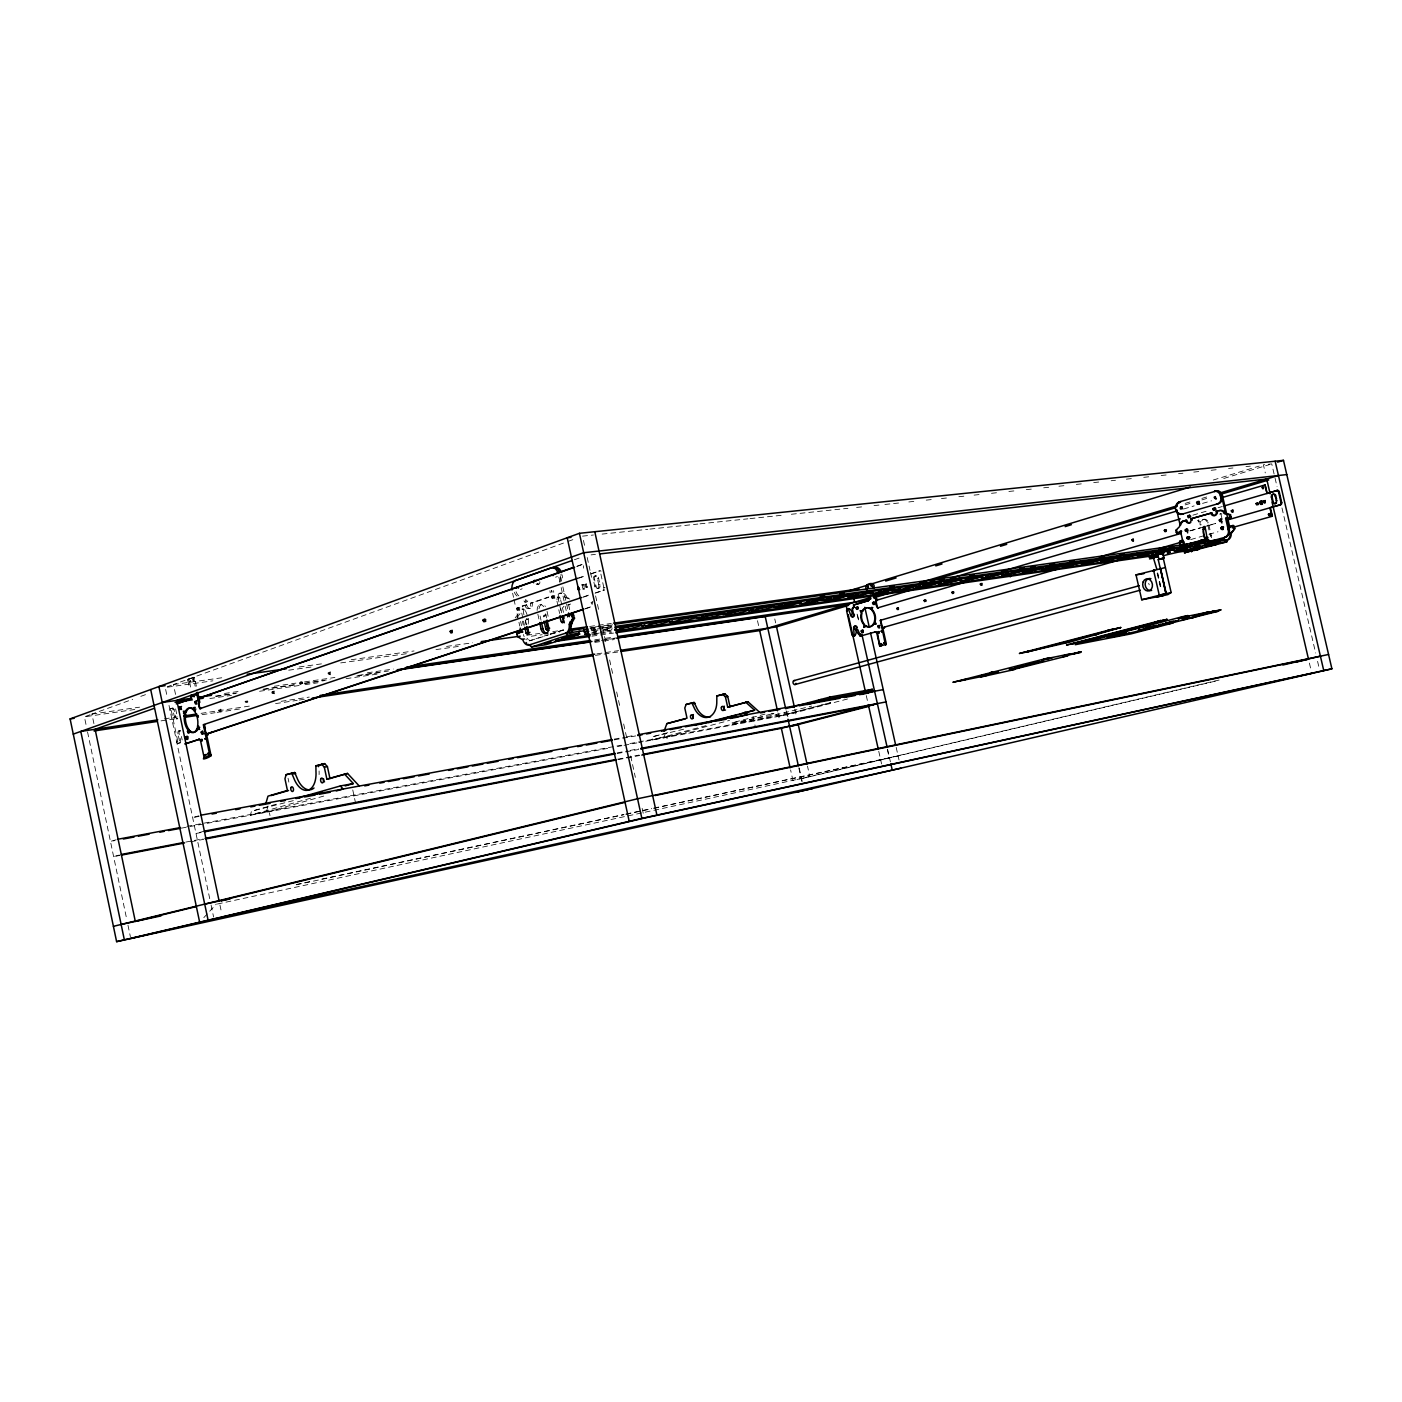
<?xml version="1.0" encoding="UTF-8"?>
<svg xmlns="http://www.w3.org/2000/svg" width="1402" height="1402" viewBox="0 0 1402 1402"><rect width="100%" height="100%" fill="white"/><g stroke="black" fill="none" stroke-linecap="round" stroke-linejoin="round"><path stroke-width="0.75" stroke-dasharray="5 3.75" d="M190.444 680.285C190.392 684.597 187.675 679.952 189.953 681.004C193.599 683.44 187.71 679.129 188.113 679.094M552.002 592.17L551.634 590.505M563.955 606.295L562.64 607.802M196.385 686.191L194.37 677.411L189.288 678.936L190.76 688.697M522.175 588.735L520.492 589.523M526.837 618.79L525.873 619.929M528.642 618.545L526.153 619.894M549.934 590.733L550.215 592.766M551.74 590.505L551.827 592.187M553.72 592.327L553.632 590.645M557.348 576.555L555.56 577.186M587.087 586.211C584.283 590.242 585.107 580.375 587.105 585.791M592.31 602.159L592.38 603.579M276.282 804.187L251.484 811.232L250.327 815.245L313.4 797.423M268.045 806.01L266.24 812.284L325.299 795.635M1197.518 520.457L1199.166 521.912L1198.71 519.914M1198.202 520.37L1199.166 521.912M667.738 732.685L653.122 736.593L651.825 740.133L707.151 725.377M665.091 734.227L663.724 737.89L729.513 720.383M1220.196 513.36L1219.95 514.569M192.512 679.304C194.37 684.544 194.002 675.519 193.073 681.267M515.217 617.861L518.81 613.147M517.005 617.616L520.738 612.744M583.512 565.742L583.635 568.178M203.816 917.644L216.329 904.045M193.949 679.041L194.247 681.109M771.591 714.091C776.708 712.111 772.011 715.651 771.188 712.619M523.997 600.897C524.506 603.754 529.518 601.686 527.485 599.197M528.151 624.135C530.096 616.407 520.124 598.829 524.366 616.652M585.668 584.091C588.209 582.145 584.441 587.824 587.841 587.017M543.906 615.233C541.926 618.089 545.238 616.722 545.974 614.952C549.602 617.774 540.927 614.847 545.693 614.987M592.853 601.546L591.031 602.65L592.24 604.472M593.291 629.989C594.343 623.68 594.36 631.461 594.518 629.866M1198.482 522L1198.657 520.124M90.043 714.775L84.4 716.825L86.363 726.271M93.916 723.59L91.919 714.091L132.647 699.318M140.796 696.356L146.912 694.148M167.294 686.752L171.394 685.263M175.548 694.428L173.462 684.527L566.093 542.118M568.143 541.365L576.362 538.386M574.382 559.748L580.551 557.558M177.774 718.56A2.664 1.42 81 0 1 175.53 716.632L174.076 709.675A1.945 1.034 81 0 0 172.674 708.133L171.885 708.396A1.945 1.034 81 0 0 171.307 710.639L170.15 710.814A1.945 1.034 81 0 1 170.729 708.571L171.517 708.29A1.945 1.034 81 0 1 172.919 709.85L174.374 716.808A2.664 1.42 81 0 0 175.723 718.928A2.664 1.42 81 0 0 177.073 717.859M577.414 566.005L585.317 563.236M576.643 566.566L584.546 563.797M577.519 578.325L585.773 575.468M591.434 573.523L600.038 570.842M578.746 578.185L584.932 576.047M590.855 573.996L599.846 570.894A2.383 1.542 82.5 0 1 601.037 571.21M526.679 604.84L522.14 605.997L526.679 604.84A4.574 2.874 82.1 0 0 530.394 608.345A4.574 2.874 82.1 0 0 532.182 602.965L548.48 597.392M524.891 605.068A4.574 2.874 82.1 0 0 528.607 608.573A4.574 2.874 82.1 0 0 530.377 603.193L550.758 596.236M583.775 596.761L589.979 594.676M595.64 592.766L604.069 590.189A2.383 1.542 82.3 0 0 604.595 589.821M582.917 597.305L591.188 594.518M595.061 593.221L604.069 590.189M570.684 604.017L567.828 604.963L569.633 604.735M585.668 608.468L592.783 606.12M180.7 730.793A2.664 1.42 80.8 0 0 179.141 733.737L180.613 740.694A1.945 1.034 80.7 0 1 180.017 742.937L179.228 743.2A1.945 1.034 80.7 0 1 177.826 741.623L171.307 710.639M585.09 608.906L592.222 606.54M531.165 640.539L529.36 640.784A8.254 5.187 81.6 0 0 530.079 640.644L548.305 634.72M550.338 634.054L566.548 628.797M530.079 640.644L548.077 635.124M550.11 634.458L564.287 629.866M1213.273 480.027L1259.224 466.06M1223.753 478.485L1269.669 464.535M1185.128 503.406L1193.505 500.9M1201.864 498.411L1210.224 495.905M1185.181 504.895L1193.54 502.407M1201.9 499.901L1210.259 497.412M1183.674 508.996L1194.153 505.877M1202.53 503.388L1211.591 500.812M1192.874 515.165L1207.578 510.836M1218.075 507.752L1222.281 506.508M116.191 839.763L110.443 841.428L114.754 840.622M198.926 815.789L192.652 817.594L199.102 816.402M1189.772 530.885L1200.287 527.835M1202.39 527.24L1217.111 522.981M1190.438 530.797L1205.159 526.539M1207.262 525.925L1215.674 523.489M1190.719 539.577L1206.842 534.863M1208.945 534.267L1218.005 531.779M293.316 800.63L251.484 811.232M119.38 855.01L113.632 856.622L120.064 855.395M204.377 831.123L196 833.471L202.449 832.245M683.615 729.215L653.122 736.593M830.72 702.63L795.425 711.901L732.387 724.291L732.072 722.836L767.35 713.495M732.387 724.291L773.904 713.32M732.072 722.836L776.498 714.564L811.723 706.1M778.723 716.387L830.527 702.788M847.491 699.002L787.398 714.757L639.049 742.517M1219.127 680.04L792.936 780.476L790.605 769.926M801.593 778.618L1216.778 680.811M217.433 904.01L223.847 902.625M225.985 902.169L651.737 810.777M653.875 810.321L809.83 776.673L807.482 766.123M296.208 884.557L302.639 883.172M304.777 882.717L311.209 881.35M321.917 879.054L623.908 814.509M626.046 814.036L651.737 808.551M653.875 808.095L898.086 755.888M296.295 884.785L302.709 883.4M304.847 882.945L311.279 881.578M313.417 881.122L623.785 814.737M625.923 814.282L651.615 808.796M653.753 808.323L889.271 757.956L887.378 749.509M594.273 629.708L595.605 629.533M185.765 842.094L202.957 838.799M617.651 759.183L639.137 755.047M190.917 841.778L203.798 839.29M618.194 759.639L624.626 758.412M626.782 757.991L639.663 755.52M617.195 752.874L627.938 750.841M630.094 750.42L638.699 748.791M617.16 753.54L623.61 752.313M625.765 751.91L638.646 749.457M186.922 826.356L621.314 745.181M629.919 743.568L795.582 712.602M253.219 814.439L269.131 811.46L270.008 815.649M654.822 739.327L666.721 737.101L667.632 741.237M181.366 828.161L608.959 748.142M617.563 746.53L621.857 745.724M624.013 745.338L636.894 742.92M614.199 739.134L624.959 737.154M627.115 736.751L635.719 735.174M614.199 739.888L635.702 735.927M177.826 741.623L176.687 741.798A1.945 1.034 80.7 0 0 178.072 743.375L178.86 743.113A1.945 1.034 80.7 0 0 179.456 740.887L180.613 740.694M177.931 743.41L180.017 742.937M179.456 740.887L177.984 733.912L179.141 733.737M178.79 730.863L179.947 730.687M161.037 720.873L176.161 718.595M202.098 714.669L215.067 712.724M217.222 712.391L241.004 708.816M275.581 703.594L297.189 700.334M299.345 700.019L305.829 699.037M595.429 655.365L601.914 654.383M604.087 654.068L619.211 651.79M176.284 718.946L177.441 718.77M174.374 716.808L175.53 716.632M164.314 718.875L177.3 716.93M201.082 713.355L216.223 711.077M218.397 710.744L253.008 705.557M281.119 701.315L309.246 697.092M596.919 653.858L618.545 650.616M170.729 708.571L172.814 708.098M172.919 709.85L174.076 709.675M86.556 716.51L136.309 709.254M209.844 698.529L231.47 695.374M259.58 691.274L274.722 689.065M276.895 688.75L302.85 684.965M305.005 684.649L317.991 682.756M346.101 678.656L352.585 677.709M354.759 677.394L378.54 673.924M594.834 642.396L614.304 639.557M224.443 693.482L239.602 691.291M274.249 686.261L295.91 683.125M304.584 681.88L334.903 677.481M367.377 672.785L393.366 669.017M594.781 639.838L603.438 638.593M605.611 638.278L614.269 637.016M91.919 714.091L139.552 707.169M215.312 696.163L236.956 693.009M262.945 689.241L295.401 684.527M304.059 683.265L330.048 679.497M358.176 675.413L388.494 670.997M594.133 641.117L602.79 639.873M604.963 639.557L615.793 637.98M216.171 696.373L235.659 693.534M263.786 689.451L296.26 684.719M304.917 683.475L324.388 680.636M356.862 675.922L382.834 672.136M594.921 641.31L599.25 640.679M601.423 640.363L614.409 638.471M591.434 634.002L610.922 631.233M592.31 634.913L598.812 633.984M600.967 633.669L611.78 632.127M591.907 636.175L598.409 635.246M600.564 634.931L613.55 633.073M590.417 628.902L596.919 627.991M599.092 627.693L612.096 625.87M610.992 627.027L591.469 629.778L590.996 627.535L612.674 624.503M593.064 630.83L601.738 629.603M603.912 629.288L612.586 628.061M591.837 632.723L602.65 631.198M604.823 630.882L611.307 629.954M188.919 679.882L187.763 680.04L188.937 679.479M173.462 684.527L223.304 677.569M299.169 666.984L323.021 663.654M351.201 659.729L414.063 650.966M446.572 646.427L472.579 642.799M526.766 635.246L539.788 633.424M552.791 631.619L563.622 630.111M589.629 626.484L596.13 625.572M598.303 625.274L611.307 623.452M167.399 687.19L212.894 680.829M288.707 670.209L312.541 666.861M340.704 662.918L407.842 653.525M436.004 649.582L461.994 645.936M531.323 636.228L542.153 634.703M550.811 633.494L559.486 632.284M589.804 628.026L611.465 624.994M1202.723 519.441A4.609 3.733 83.2 0 1 1207.35 522.876L1210.276 535.529L1211.293 535.389L1208.366 522.736A4.609 3.733 83.2 0 0 1203.74 519.301L1202.706 519.441A4.609 3.733 83.2 0 0 1200.147 524.961L1201.163 524.821A4.609 3.733 83.2 0 1 1203.74 519.301M194.23 677.289L192.757 677.411L195.228 686.349M193.125 677.499L194.492 677.587M193.388 677.867L194.598 677.814M187.991 679.181L189.288 678.936M193.511 678.235L194.685 678.077M187.798 679.532L189.095 679.094M1207.35 522.876L1208.366 522.736M539.788 604.805L541.575 604.577M521.947 609.099L523.752 608.871M528.589 608.573L530.394 608.345M525.102 610.15L522.227 609.064M561.641 592.976L559.205 593.344A7.729 4.925 82.1 0 1 564.988 597.375L570.404 598.391M560.362 598.198L557.172 597.129L560.046 597.427L561.659 604.122M1220.651 513.535L1221.948 513.991M556.489 599.127L558.294 598.899L561.396 613.095M530.377 603.193L532.182 602.965M602.86 590.347A2.383 1.542 82.3 0 0 603.824 587.526L605.033 587.385M596.902 588.682L598.654 588.454A3.242 2.103 82.3 0 0 599.986 584.616L598.601 578.29A3.242 2.103 82.4 0 0 595.903 575.819A3.242 2.103 82.4 0 0 594.571 579.657L595.955 585.983A3.242 2.103 82.3 0 0 598.654 588.454M598.777 584.757L597.375 578.43A3.242 2.103 82.4 0 0 594.676 575.959A3.242 2.103 82.4 0 0 593.361 579.815L594.746 586.124A3.242 2.103 82.3 0 0 597.445 588.612A3.242 2.103 82.3 0 0 598.777 584.757L599.986 584.616M586.106 587.35L587.596 587.158M594.746 586.124L595.955 585.983M582.741 589.173L584.336 588.963M559.258 596.866L558.294 598.899M525.084 602.212L525.697 599.425L527.152 601.949M593.361 579.815L594.571 579.657M582.145 584.599L583.74 584.406M595.219 575.889L596.428 575.749M536.843 584.389L538.631 584.178M597.375 578.43L598.601 578.29M560.274 575.03L562.079 574.82L562.465 576.976A7.115 4.539 82.5 0 1 562.255 580.148M559.784 582.145A7.115 4.539 82.5 0 0 560.677 577.186L562.36 576.082M527.941 619.649L526.714 618.773M591.083 554.877L595.429 554.386M582.531 536.142L593.414 535.003M602.106 534.092L647.794 529.308M649.967 529.08L697.828 524.068M700.001 523.84L715.23 522.245M717.403 522.017L747.862 518.828M750.035 518.6L765.264 517.005M767.437 516.777L782.667 515.182M791.359 514.254L797.878 513.57M800.069 513.342L815.281 511.748M817.471 511.52L832.683 509.925M834.873 509.697L847.912 508.33M856.622 507.419L865.314 506.508M874.024 505.596L882.717 504.685M884.89 504.457L900.119 502.862M908.829 501.951L915.348 501.268M926.231 500.128L932.751 499.445M941.461 498.534L950.153 497.622M958.863 496.711L965.382 496.028M974.092 495.116L982.784 494.205M991.494 493.294L1000.187 492.382M1008.897 491.454L1015.416 490.77M1026.299 489.631L1032.818 488.947M1043.701 487.808L1050.221 487.125M1058.931 486.214L1065.45 485.53M1076.333 484.391L1082.852 483.708M1093.735 482.568L1100.255 481.885M1111.138 480.746L1115.484 480.29M1126.349 479.151L1132.886 478.468M1143.752 477.328L1150.288 476.645M1161.154 475.506L1167.691 474.822M1178.556 473.683L1182.92 473.228M1193.785 472.088L1200.322 471.405M1211.188 470.266L1217.725 469.565M1228.59 468.426L1232.954 467.97M1245.992 466.603L1250.356 466.147M592.783 627.833L595.114 627.307M564.988 597.375L570.404 599.25M523.437 634.51L523.752 635.597A8.254 5.187 81.6 0 0 524.155 636.631M1274.103 474.034L1271.754 463.904L1263.395 464.781L1265.287 472.912M1275.049 478.082L1277.029 486.617M1281.971 507.945L1315.637 653.017M1317.582 661.358L1319.475 669.525M1309.398 663.093L1310.817 669.227M1220.932 514.113L1222.299 520.037M1157.684 573.015L1161.469 589.506M1157.509 573.067L1161.294 589.559M1157.176 573.313L1160.961 589.786M896.193 747.389L899.015 759.989M857.533 614.987L858.953 621.384M887.571 749.211L890.393 761.847M857.078 614.111L858.497 620.455M866.278 695.567L868.118 703.769M878.756 751.314L881.578 763.915M774.78 618.965L775.657 622.909M794.811 709.149L796.231 715.493M786.908 712.479L787.854 716.755M799.21 767.945L802.47 782.579M786.136 710.761L787.538 717.123M798.825 767.945L802.067 782.526M784.682 712.409L784.997 713.846M757.501 620.718L758.815 626.641M777.952 712.935L779.6 720.348M776.498 714.564L776.813 715.984M753.014 716.404L755.398 727.095M603.824 587.526L600.599 572.84A2.383 1.542 82.5 0 0 598.619 571.035M583.46 540.418L584.862 546.833M587.21 557.505L590.014 570.316M590.487 572.437L591.889 578.851M595.622 595.92L597.024 602.317M597.497 604.455L598.899 610.851M602.632 627.938L604.034 634.335M604.507 636.473L605.909 642.87M609.642 659.956L611.044 666.353M611.517 668.491L612.919 674.888M616.652 691.957L618.054 698.371M618.527 700.509L619.929 706.906M623.662 723.975L626.939 738.924M630.69 755.993L632.092 762.39M632.547 764.528L633.949 770.925M634.423 773.063L635.351 777.339M642.151 808.376L643.43 814.194M568.809 605.594L569.703 609.677M560.555 576.31L562.395 584.757M562.868 586.877L568.16 611.132M558.872 577.116L560.712 585.493M561.168 587.578L564.813 604.332M565.269 606.418L566.198 610.606M562.553 608.188L563.464 612.394M560.8 608.678L561.694 612.779M556.944 601.178L559.626 613.48M547.06 611.395L548.427 617.704M545.711 613.743L546.64 617.949M540.085 615.986L541.014 620.175M537.842 614.111L539.209 620.42M525.505 620.49L526.381 624.521M525.242 620.665L526.136 624.819M521.737 613.095L523.051 619.141M523.489 621.156L524.383 625.204M522.403 621.121L523.261 625.134M520.615 621.454L521.544 625.66M512.641 593.239L513.535 597.34M513.973 599.39L515.305 605.541M517.093 613.743L519.774 626.046M352.761 789.939L355.652 803.504M288.041 778.233L288.865 782.123M187.798 680.303L189.603 688.855M219.956 905.026L221.639 913.017M175.618 708.904L177.09 715.879M181.436 736.488L182.172 739.976M165.646 689.469L167.311 697.372M169.011 705.416L210.212 900.96M211.089 905.079L213.595 917.013M87.555 731.949L126.688 919.046M127.968 925.197L130.368 936.641M611.29 627.64A12.127 1.016 -12.1 0 1 604.718 629.586M595.675 631.478A12.127 1.016 -12.1 0 1 593.046 631.899M591.241 630.812A12.127 1.016 -12.1 0 1 599.25 628.744M602.352 628.096A12.127 1.016 -12.1 0 1 611.57 626.799M611.78 629.831A12.127 0.999 -12.1 0 1 605.191 631.759M599.11 633.108A12.127 0.999 -12.1 0 1 591.381 634.335M593.975 632.355A12.127 0.999 -12.1 0 1 596.709 631.654M602.842 630.287A12.127 0.999 -12.1 0 1 612.061 628.99M1148.624 583.372A6.081 3.733 74.7 0 1 1149.237 584.827M319.078 770.977A21.135 11.917 80.1 0 1 319.095 774.587M517.023 596.06A8.465 5.293 82.3 0 1 514.376 592.205M539.016 608.643A6.134 3.873 82 0 1 545.448 606.47M537.877 583.232A2.068 1.314 82.4 0 1 536.107 583.845M526.469 639.803A8.254 5.187 81.6 0 1 525.803 639.189M537.159 610.431A6.134 3.873 82 0 1 539.314 605.016A6.134 3.873 82 0 1 543.643 606.698M518.828 595.832A8.447 5.293 82.3 0 1 515.831 590.961M539.542 583.653A2.068 1.314 82.4 0 1 537.667 583.512M539.788 581.69A2.068 1.314 82.4 0 1 539.735 583.232M566.776 597.147A7.711 4.925 82.1 0 0 561.01 593.116L558.189 594.08A4.627 2.944 82.2 0 1 557.05 599.145M522.315 606.926A7.588 4.767 81.9 0 1 523.945 605.769M531.866 640.381A8.254 5.187 81.6 0 1 528.975 640.031M528.274 639.54A8.254 5.187 81.6 0 1 526.977 638.19M1210.276 535.529A4.609 3.733 82.7 0 1 1210.417 536.738M1211.293 535.389A4.609 3.733 82.7 0 1 1211.328 537.772M177.984 733.912A2.664 1.42 80.8 0 1 178.615 730.933A2.664 1.42 80.8 0 1 180.507 732.352M581.48 585.142A2.331 1.49 82.3 0 1 583.53 585.16A2.331 1.49 82.3 0 1 583.933 588.279A2.331 1.49 82.3 0 1 581.97 588.805M582.478 585.458A2.331 1.49 82.3 0 0 583.951 589.015A2.331 1.49 82.3 0 0 585.107 585.65A2.331 1.49 82.3 0 0 582.478 585.458"/><path stroke-width="1.5" d="M184.275 711.638L185.642 714.109A12.425 6.659 80.9 0 0 188.902 729.513L188.148 733.088L187.745 729.688A12.425 6.659 80.9 0 1 184.486 714.301L183.364 711.164L186.151 712.198A12.425 6.659 80.9 0 1 192.828 708.361M201.31 740.063C202.361 737.014 202.764 743.516 201.31 740.063A3.277 1.752 80.6 0 0 200.801 739.537M205.586 754.609C208.653 754.013 202.449 755.766 205.621 754.889M208.986 753.522C210.16 750.666 210.247 756.694 209.021 753.803M220.026 710.428C217.696 709.289 219.851 713.022 220.833 709.482M273.215 692.29C271.708 695.445 271.83 688.697 274.161 693.447M867.137 590.049C861.336 584.126 876.495 579.815 873.849 588.192M866.261 586.194L866.506 585.3M882.787 628.078L886.309 643.798L885.433 644.745L880.333 620.332L1059.369 568.581M1181.868 507.945C1179.1 511.607 1180.309 503.528 1182.692 508.803M1181.851 507.612L1182.096 506.718M581.707 597.462L203.325 724.711L209.774 755.187C194.65 762.092 211.141 757.869 210.931 754.995L206.217 732.65M1009.352 575.591L1010.281 576.818L1010.702 575.433M1186.793 538.14L1188.3 537.124L1188.335 539.297L1186.793 538.14L1189.544 537.194L1188.528 537.334M1221.054 528.309C1221.282 525.47 1224.7 528.589 1222.386 529.588C1218.478 529.115 1225.926 525.75 1221.563 527.24M188.955 731.038A12.425 6.659 80.9 0 0 197.051 728.286L198.821 729.355L197.559 726.376A12.425 6.659 80.9 0 0 194.282 710.884L194.037 707.449L193.09 709.552A12.425 6.659 80.9 0 0 184.994 712.374M516.427 588.139L517.32 586.877L518.46 588.086M247.471 701.929C244.316 701.351 245.192 701.981 247.435 701.315M302.149 683.317C297.136 680.741 301.763 687.401 300.869 681.985M886.309 644.324L879.808 646.059L876.986 634.002A2.541 1.823 80.9 0 0 874.655 632.022L875.356 631.916A2.541 1.823 80.9 0 1 876.969 632.477M562.36 616.021C565.584 625.012 560.309 625.292 560.064 615.531M193.09 709.552L195.036 707.291M189.585 732.65L190.094 730.845A12.425 6.659 80.9 0 0 195.544 731.862M866.787 607.767A9.656 6.94 81.3 0 0 862.616 611.29L860.145 610.641L861.319 612.902A9.656 6.94 81.3 0 0 864 624.854L863.755 627.377L865.157 625.853A9.656 6.94 81.3 0 0 873.691 623.382L876.162 624.03L875.006 621.752A9.656 6.94 81.3 0 0 874.568 613.305M862.616 611.29L860.758 610.711L862.02 612.797A9.656 6.94 81.3 0 0 864.683 624.749L864.613 627.36L865.157 625.853M873.691 623.382L875.567 623.96L874.305 621.875A9.656 6.94 81.3 0 0 871.606 609.87L871.851 607.329L870.432 608.871A9.656 6.94 81.3 0 0 861.915 611.395M265.889 803.399L267.975 796.143L287.445 790.5L284.957 778.776L286.131 774.693L294.718 772.52L296.873 777.514A21.135 11.917 80.1 0 0 314.013 788.012M1215.061 497.324C1212.169 495.887 1217.357 501.636 1215.306 496.588M1226.768 541.908L1216.305 543.678L1184.357 552.791L1226.768 541.908L1227.398 540.068A6.291 5.135 82.8 0 0 1231.201 533.584L1234.776 528.694L1234.251 526.433L1232.551 526.766L1232.288 525.627L1228.871 527.818L1229.887 527.678L1222.211 494.643A6.291 5.135 84.2 0 0 1216.165 491.033L1215.148 491.156A6.309 5.135 84.2 0 1 1221.195 494.766L1222.649 496.326M1191.525 551.827L1192.173 550.022L1191.052 550.18A6.221 5.012 82.5 0 1 1190.368 550.32M321.549 764.143L324.3 767.122L326.859 779.074L329.961 778.531L327.402 766.579L324.633 763.599L315.888 765.825L315.976 771.521A21.153 11.917 80.1 0 1 308.142 790.115A21.153 11.917 80.1 0 1 293.789 778.057L291.634 773.045M318.482 766.684L318.99 765.299L324.633 763.599M664.11 731.09L666.861 723.642L687.015 718.157L684.789 708.045L686.121 704.452L694.113 702.472L696.198 706.766A18.226 12.268 80.1 0 0 710.499 716.808M202.536 731.231L202.694 733.614L204.026 733.824M870.432 608.871L872.798 607.592M874.165 612.411A9.656 6.94 81.3 0 0 872.307 609.765L872.132 608.591M722.678 694.323L725.412 696.829L727.691 707.099L729.986 706.696L727.726 696.426L724.974 693.92L716.86 695.935L716.79 700.86A18.244 12.268 80.1 0 1 708.238 717.228A18.244 12.268 80.1 0 1 693.885 707.169L691.817 702.875M485.846 621.104C483.953 623.539 483.813 616.95 485.775 619.754M527.24 627.377L527.923 633.021L529.29 634.317M551.617 575.346L553.51 575.468M564.34 617.879L563.429 618.632L562.307 617.301M1181.062 506.841L1181.22 508.786M873.481 602.194L874.48 604.455L874.638 602.054M1198.938 501.303L1199.534 503.914M1186.267 529.185C1182.587 529.956 1188.213 533.566 1186.723 529.518C1183.954 530.482 1189.755 532.848 1187.529 529.185M1207.823 538.315C1204.283 540.716 1201.356 528.203 1205.089 527.467M522 632.249L521.667 630.777L519.879 631.023L517.163 631.934L516.795 633.634L517.443 636.578L522.841 639.908A8.254 5.187 81.6 0 0 529.167 644.973L565.637 633.178A8.394 5.345 81.7 0 0 569.23 624.784L572.735 618.405L571.035 614.111L572.84 613.883L574.54 618.159L571.035 624.521A8.394 5.345 81.7 0 1 567.442 632.933L567.442 632.933M194.23 696.794C191.145 694.586 192.424 697.565 194.23 695.55M1226.382 540.208L1226.47 540.191A6.309 5.135 82.8 0 0 1230.202 533.724L1234.776 528.694M554.579 597.953L553.001 596.849L554.491 595.99M1049.59 657.643L952.904 682.318L965.487 679.462L963.244 679.935M1225.436 540.594L1224.524 538.894L1194.469 543.1C1186.811 543.468 1223.613 536.23 1201.637 541.943L1180.694 547.796M1176.331 532.602L1178.276 533.373L1178.031 532.269L1176.331 532.602L1175.822 530.377L1179.608 526.556A5.731 4.609 83.1 0 1 1182.938 521.176L1186.635 520.265A3.452 2.786 83.4 0 0 1190.754 522.508M874.445 596.533L874.778 598.076L875.023 596.586M862.318 630.111L862.878 632.6L863.282 630.199M897.841 607.785L898.402 609.502L898.349 607.732M925.968 601.353L924.794 600.371L926.056 600.231M980.471 677.096L1014.803 669.455M1189.562 538.964L1187.809 538M1258.295 504.615L1256.718 503.774L1258.277 503.038M885.363 644.797L886.187 644.569M1149.991 557.225L1149.114 557.207L1153.811 554.14L1154.197 555.858L1149.5 558.89L1154.302 558.101M1166.043 593.659L1158.227 559.643L1164.028 557.978L1162.959 553.369L1157.859 554.509L1153.46 558.014L1156.808 569.177M1109.893 630.006L1107.668 630.479L1120.759 627.5L1071.198 641.73L1023.933 652.561M1158.227 559.643L1164.028 557.978M1191.542 546.394L1174.21 551.389L1185.041 549.707L1184.655 548.024L1182.85 548.41M1184.655 548.024L1188.826 547.166M1184.497 548.129C1185.689 553.107 1201.532 544.046 1199.814 545.728M1154.004 570.071L1153.233 570.649L1154.459 570.334M1189.615 546.99L1198.92 545.658L1198.517 544.081M1070.041 653.893L1043.701 659.22L1045.857 658.747M1161.89 620.42L1167.077 619.386L1148.063 624.942L1152.935 624.258M1162.714 595.745L1141.719 599.758L1136.023 574.873L1165.395 567.53M1162.889 595.692L1166.236 593.467L1160.488 568.441L1165.868 593.694M1171.143 592.52L1167.936 594.571L1156.597 597.094L1159.752 595.061L1171.143 592.52L1163.327 558.504M187.114 736.12L187.57 739.45L188.043 736.698M853.713 607.048L853.958 604.963L854.414 606.961L852.311 608.45L853.573 614.444A2.068 1.472 81.4 0 1 852.591 616.88A2.068 1.472 81.4 0 1 850.716 615.285L848.28 608.678M853.765 607.154L852.363 609.029M1067.816 655.821L1009.896 670.349L1012.226 669.788M959.879 680.934L986.079 675.641L983.818 676.097M939.27 583.775L937.991 583.968L940.777 583.337M519.459 610.045L518.092 608.38L519.529 607.907M1042.177 569.142C1048.836 570.526 1089.74 558.364 1044.245 569.282M1212.222 612.183L1213.974 611.167L1199.183 615.005M1064.539 565.742L1061.91 566.355L1064.521 565.725M561.519 640.188L563.867 639.698L561.501 640.223M893.46 590.26L894.721 589.874M878.668 631.583L878.879 633.178L878.984 631.601M982.119 585.09L981.014 584.196L982.066 583.46M1186.846 549.409L1186.688 547.569M1200.866 542.294L1201.234 540.208L1207.402 539.262M1199.516 504.089L1198.202 503.879M1133.184 539.051L1133.429 541.032M1189.387 515.253C1186.548 518.425 1193.172 517.601 1189.667 515.217M1154.407 570.807L1152.777 571.157L1154.459 570.754M1221.843 521.456L1220.248 520.282L1221.808 519.248M1262.413 504.142C1258.926 506.052 1258.873 499.34 1262.396 501.145M1122.809 632.092L1120.286 632.214L1147.257 625.73M1194.276 543.065L1194.714 544.835L1227.486 540.05M1169.478 623.802L1167.2 623.89L1173.053 622.979L1130.993 633.879L1075.264 644.71L1182.622 616.652L1188.142 615.548L1180.817 617.599L1209.628 611.798L1192.348 616.144M1068.464 641.888L1065.064 642.677L1068.482 641.906M853.573 614.444L854.274 614.339A2.068 1.472 81.4 0 1 853.292 616.775A2.068 1.472 81.4 0 1 851.417 615.18C854.449 611.272 847.158 605.489 846.598 610.746L851.978 634.808C855.01 639.575 858.322 630.129 854.379 628.447A2.068 1.472 81.1 0 1 855.36 626.028A2.068 1.472 81.1 0 1 857.235 627.623L856.534 627.745A2.068 1.472 81.1 0 0 854.659 626.133A2.068 1.472 81.1 0 0 853.678 628.569L854.186 635.754M848 608.854L846.598 610.746M958.39 578.675L959.511 578.237M1190.21 617.967L1191.647 617.581M1044.63 568.651L1042.299 569.159M812.477 788.607L116.611 941.653L70.1 718.911L579.429 533.303L1283.478 460.347L1331.9 668.807L795.6 792.41M569.878 636.175L571.192 635.807M1136.566 553.545L1137.758 553.124M73.272 734.105L583.688 552.738L1286.773 474.577M154.273 708.343L95.108 729.285L135.311 921.412L196.017 906.656M572.314 560.467L176.792 700.387L219.115 901.03L204.71 904.115M176.266 703.874L191.11 698.879L179.158 703.103M1200.76 540.418L1201.672 540.313M200.223 708.571C196.893 707.432 200.504 693.815 198.348 698.897M574.592 567.284L199.47 698.056L573.365 567.424M1191.069 544.502L1189.895 544.642M1197.729 544.537L1194.118 545.693M1113.644 628.867L1019.377 653.49L1029.541 651.071L1027.351 651.509M1215.271 542.96L1214.903 542.837M196.508 692.448L199.943 708.658L577.519 578.325M1001.256 572.489L997.926 573.541M892.391 587.911L888.815 589.015M203.605 724.624L206.76 735.261L207.181 733.737L583.88 609.064M206.813 734.07L207.917 735.069L208.337 733.561L583.022 609.59M567.565 616.88L568.178 615.057L571.035 614.111M519.879 631.023L521.106 632.214L520.212 628.096M184.714 743.919L199.627 739.205L185.87 743.743M819.96 598.531L821.642 597.971M1157.316 556.997L1155.651 557.277M588.735 631.443L584.389 632.057L583.915 629.831L587.456 628.674M531.533 646.9C539.349 645.183 575.942 630.777 579.902 634.019L546.167 644.657L531.533 646.9L529.255 644.938L531.06 644.675A8.254 5.187 81.6 0 1 528.063 644.342M1021.357 569.738L1017.694 570.842M590.154 635.211L562.027 639.242L555.122 641.45L589.751 636.49M587.929 630.918L584.389 632.057L583.898 628.534L568.721 630.83M1116.973 556.506L1118.533 556.016M977.983 576.204L979.683 575.679M1039.513 567.53L1041.213 567.004M1059.281 564.726L1060.981 564.217M1080.381 561.466L1076.578 562.57M848.455 590.961L1190.298 487.02M885.678 581.076L896.123 577.922M935.765 565.882L942.021 563.99M1000.467 546.254L1006.724 544.344M1065.152 526.609L1071.408 524.716M1277.608 462.134L1283.478 460.347M1097.661 559.328L1099.378 558.802M1178.258 512.711A6.379 5.135 83.8 0 0 1183.288 513.991L1182.272 514.113A6.379 5.135 83.8 0 1 1175.665 510.135A6.922 5.573 83.8 0 1 1178.907 502.021L1216.165 491.033M1191.262 543.293L1189.79 543.59L1191.052 543.345M1194.697 542.924C1192.962 548.042 1200.708 541.523 1207.805 540.979M621.366 651.457L759.691 630.602L869.31 597.83M875.584 595.955L888.132 592.205M919.502 582.811L1176.769 505.912M1220.686 492.768L1278.449 475.506M620.718 650.283L776.533 626.869L848.543 605.366M859.917 601.984L869.661 599.075M875.917 597.199L892.636 592.205M930.262 580.989L1174.736 508.015M1220.721 494.293L1268.775 479.957M853.275 605.068L868.364 600.669A2.541 1.823 81.7 0 0 869.555 597.673L868.872 597.778A2.541 1.823 81.7 0 1 867.663 600.775M853.958 604.963L868.364 600.669M1152.935 558.066L1154.459 557.838M1194.627 548.41L1198.167 547.832M1193.715 548.778L1198.184 547.621M1168.146 623.522L1172.703 622.243M1168.059 623.855L1218.846 611.114L1211.083 612.481M294.718 772.52L286.131 774.693M877.827 607.837C872.482 602.457 880.736 596.586 876.338 600.336M877.039 600.231L876.162 600.389M877.757 599.916L917.574 588.086M951.099 578.115L1177.382 510.854M1221.387 497.78L1265.077 484.917L1267.04 493.451L1277.38 490.42A1.77 1.472 84.4 0 1 1279.202 491.716L1281.708 502.582A1.77 1.472 83.9 0 1 1280.692 504.702L1269.686 507.769L1272.333 516.234L1270.352 507.699M1182.272 514.113L1218.04 503.721A5.345 4.346 84.1 0 0 1221.966 498.236L1220.651 496.746M874.462 594.185L877.547 607.925L968.151 581.269M1001.747 571.385L1180.274 518.863M1224.367 505.894L1277.38 490.42M1185.619 520.387A3.452 2.786 83.4 0 0 1189.071 522.946A3.452 2.786 83.4 0 0 1190.981 518.81L1211.819 512.887A3.47 2.822 83.6 0 0 1215.99 515.13M1210.802 513.009A3.47 2.822 83.6 0 0 1214.307 515.585A3.47 2.822 83.6 0 0 1216.253 511.415L1220.003 510.486A5.801 4.732 83.5 0 1 1225.383 513.377L1230.483 514.657L1231.009 516.917L1230.588 518.249L1226.82 519.178L1227.837 519.038L1227.574 517.916L1225.628 518.302L1228.467 530.762A6.309 5.135 82.9 0 1 1224.735 537.229L1225.751 537.089A6.309 5.135 82.9 0 0 1229.484 530.622L1228.117 529.045M1182.938 521.176L1186.635 520.265M1190.981 518.81L1211.819 512.887M1154.915 555.28L1153.285 555.875L1154.197 555.858M1179.66 531.638L1181.571 531.235L1179.66 531.638L1180.94 532.602L1177.259 533.514M1225.628 518.302L1226.557 518.039L1229.396 530.044L1228.38 530.184M1230.588 518.249L1229.572 518.372L1229.466 514.779L1224.367 513.5A5.801 4.732 83.5 0 0 1218.986 510.608M326.859 779.074L347.521 773.431L359.298 786.049M271.059 795.582L288.584 790.5M329.961 778.531L347.521 773.431M1099.326 557.015L1181.36 533.303M1227.626 519.932L1280.692 504.702M1220.318 542.819L1219.933 541.119L1215.131 542.188L1183.989 551.074L1185.041 552.774M1183.323 545.378L1180.046 544.169L1179.538 541.943L1182.622 539.875M1234.251 526.433L1233.304 525.505L1229.536 526.416M1179.958 540.646L1181.238 541.61L1180.046 544.169M1182.867 540.979L1184.007 541.803L1182.99 541.943M1232.551 526.766L1233.76 528.834M859.128 634.335L860.477 634.037L860.215 636.14C859.111 633.879 855.413 632.635 856.534 627.745M882.296 627.71L884.101 628.341L884.592 627.132L882.682 628.131L880.614 620.245M883.891 627.255L1123.563 558.785M1158.56 548.673L1181.658 542.066M1232.025 527.66L1272.333 516.234M860.215 636.14L875.356 631.916M841.691 595.762L843.881 595.149M615.32 626.414L1187.582 545.834L1187.179 544.116L1180.291 546.079L1202.25 540.12L1200.971 540.489M296.944 798.299L340.335 785.961L353.357 783.578L344.419 773.992M615.723 632.775L1152.497 555.858L1159.962 553.843L616.109 631.513M316.098 794.163L322.302 792.393M345.085 785.926L353.357 783.578M1208.068 541.943L1225.751 537.089M1218.951 540.699L1223.928 539.297M336.235 790.973L343.175 789.011L340.335 785.961M1191.052 550.18L1197.361 548.41M1205.65 546.061L1218.093 542.556M1196.309 548.848L1202.53 547.095M1206 546.149L1213.694 543.994M910.722 586.018L912.895 585.405M694.113 702.472L686.121 704.452M724.974 693.92L716.86 695.935M794.075 680.583L1139.265 585.685M794.952 684.544L1140.299 590.172M1152.952 551.512L1148.553 552.651M1168.655 549.566L1170.723 549.006M1162.17 553.475C1169.198 551.967 1152.777 555.805 1157.263 555.052M727.691 707.099L748.037 701.789L759.691 712.356M685.298 718.84L666.861 723.642M729.986 706.696L748.037 701.789M1076.07 642.799L1074.405 643.115M1154.775 622.137L1156.44 621.84M1190.649 546.465L1191.56 546.149L1189.089 547.113M1141.719 599.758L1166.236 593.467M694.866 725.412L754.591 710.236L745.741 702.192M708.658 722.521L714.932 720.838M719.103 719.734L735.805 715.265M739.976 714.144L754.591 710.236M1202.811 613.655L1204.686 613.34M740.624 716.457L747.774 714.547L744.97 711.988M786.031 708.553L829.809 697.092L872.359 689.311L872.675 690.783L865.665 692.641M807.114 704.54L830.142 698.599L872.675 690.783M863.597 691.624L872.359 689.311M861.862 694.446L868.101 692.816M865.823 693.517L874.585 691.221M1026.702 652.175L1120.759 627.5M863.334 592.923L865.788 592.275M1167.077 619.386L1070.427 644.342L1117.254 633.546M1122.967 634.16L1114.31 636.49L1116.973 635.912M1143.997 628.692L1156.615 625.415M1161.031 624.363L1158.7 624.977L1169.987 622.786M1169.233 622.137L1173.421 621.051M1181.833 618.878L1188.142 617.231M1123.685 634.3L1118.042 635.825L1153.443 627.43M1154.617 626.501L1160.786 624.889M1164.554 623.732L1174.543 621.594M1203.547 613.568L1213.922 611.044M1121.022 635.281L1129.469 633.091M1144.26 629.253L1164.343 624.1L1152.164 626.659M1167.673 623.382L1178.048 620.49M877.354 703.559L781.37 728.286L641.801 755.1M1011.192 668.929L1009.23 669.437L1019.762 667.334L1017.799 667.843M1014.575 668.298L1018.43 667.317L1015.048 667.93M1016.029 668.035L1025.581 665.845L1017.028 667.422M1023.74 666.09L1032.223 664.005L1019.517 666.791L1025.756 665.494M792.077 726.096L868.925 706.328M1028.104 665.196L1029.927 664.723L1026.387 665.512M1080.872 651.93L1072.81 653.998L1080.241 652.631M930.35 583.512L932.838 582.882M954.552 579.815L944.422 582.058M975.845 576.818L970.762 578.045M1130.45 555.21L1132.781 554.631M1183.148 544.957L1183.376 545.028M1156.387 552.738C1153.11 553.737 1160.067 551.81 1156.755 552.826M1152.882 555.543L1151.901 555.683L1152.847 555.42M1189.895 546.447L1189.509 546.727M1066.361 654.979L1064.1 655.47L1081.24 651.737L1062.944 656.714L1065.345 656.118M1214.272 543.293L1210.417 544.081L1211.538 544.029M1194.679 548.497L1196.519 547.937M960.843 580.481C957.145 581.62 964.891 579.482 961.124 580.638M995.613 574.154L990.495 575.346M1160.137 554.246L1161.294 553.895L1160.05 554.105M1211.661 541.908L1213.273 541.523M113.422 926.336L637.559 798.754L1328.57 654.471M219.115 901.03L625.152 802.294M895.019 590.032L896.299 589.629L893.442 590.295M1142.963 626.203C1138.739 627.325 1147.975 625.204 1143.401 626.098M1189.772 617.932L1188.335 618.317L1191.542 617.563M883.698 590.295L886.379 589.664M1012.77 572.051L1015.311 571.455M1110.226 558.241L1112.662 557.663M1192.243 550.005L1191.157 550.25M1069.27 644.447L1066.519 645.043L1160.944 620.473L1157.719 621.156M1282.918 665.004L1320.404 656.171M1295.395 662.287L1308.136 659.29M848.525 596.428C844.284 597.673 852.924 595.377 848.648 596.639M116.611 941.653L641.853 818.382L1331.9 668.807M130.754 938.534L214.015 919.011L900.855 768.226M222.48 917.031L644.289 818.085L1311.764 673.328M614.707 629.673L616.898 629.323L614.619 629.936M812.406 600.459L815.193 599.811M839.132 596.428L833.629 597.638M905.534 587.28L908.216 586.649M556.033 640.626L562.027 639.242M800.402 603.263C796.126 604.507 804.836 602.212 800.454 603.491M982.276 577.431C978 578.64 986.43 576.45 982.136 577.677M1032.433 569.3L1034.974 568.721M1052.236 566.496L1054.76 565.917M1071.689 563.744L1074.195 563.166M1090.686 561.08L1093.157 560.502M1202.197 539.98L1202.706 541.698L1200.988 542.276M1183.533 546.692L1183.779 546.762M1213.676 543.082L1210.785 543.906L1213.676 543.222M1208.962 612.166L1221.107 609.782L1194.802 616.705L1198.184 616.109M1202.162 541.803L1201.654 540.103L1201.829 541.891M1193.75 617.528L1190.403 618.194M1156.229 557.137L1157.404 556.927M1204.966 612.867L1207.35 612.323M1101.499 560.52C1105.495 559.819 1097.748 561.308 1101.604 560.677M1158.946 595.587L1162.451 594.763L1157.439 596.569M1183.446 619.666L1187.126 618.878M1097.188 634.247C1101.849 633.389 1092.158 635.334 1096.855 634.475M569.703 632.968L572.507 632.442L572.016 630.199M121.133 924.461L161.002 915.909M1146.135 553.212L1141.666 554.123M1161.627 551.179L1163.94 550.688M221.253 900.575L229.823 898.752M221.376 900.803L229.928 898.962M927.686 584.143L922.621 585.16M1128.014 555.77L1123.493 556.682M939.48 583.495L940.76 583.302M1202.39 541.75L1201.882 540.05M655.032 795.547L1308.452 658.993L1272.105 502.302M1107.79 558.767L1103.654 559.538M878.406 591.399L880.999 590.89M855.29 594.676L857.901 594.168M1196.449 548.094L1197.396 547.919M121.308 854.466L183.609 842.514M205.095 838.378L615.513 759.586M643.448 754.223L798.229 724.501M122.219 854.975L184.486 843.005M205.954 838.887L616.039 760.059M1029.944 569.843L1025.738 570.579M1049.765 567.021L1045.647 567.757M1069.253 564.27L1065.169 564.988M965.82 579.026L968.186 578.588M1088.267 561.589L1084.289 562.29M859.829 634.212L857.638 629.428M854.046 635.877L851.978 634.808M204.377 831.123L615.04 753.277M640.837 748.388L886.011 701.929M204.587 831.842L615.022 753.943M640.802 749.054L873.779 704.838M807.009 601.528L809.62 601.037M118.101 839.202L180.472 827.548M123.341 839.009L134.084 837.012M138.377 836.205L149.12 834.19M159.881 832.175L164.174 831.368M168.468 830.58L179.211 828.564M201.012 815.175L612.043 739.537M637.875 734.771L883.242 689.626M212 814.036L216.311 813.23M235.659 809.673L239.97 808.884M250.713 806.904L255.024 806.097M259.317 805.309L270.078 803.328M280.838 801.348L285.132 800.56M295.892 798.562L300.186 797.773M304.497 796.984L315.24 795.004M319.551 794.215L330.294 792.235M364.713 785.891L369.006 785.085M379.767 783.105L384.06 782.316M388.372 781.527L399.114 779.547M403.425 778.741L414.168 776.761M418.479 775.972L429.222 773.992M448.587 770.417L452.881 769.628M457.192 768.839L467.935 766.859M472.246 766.07L483.007 764.072M487.3 763.284L498.06 761.304M508.803 759.323L513.114 758.535M517.408 757.728L551.827 751.402M562.57 749.404L566.881 748.615M577.624 746.635L581.935 745.846M586.229 745.058L596.989 743.06M601.283 742.271L612.043 740.291M637.857 735.542L642.151 734.736M646.445 733.947L650.756 733.158M661.499 731.178L665.81 730.389M670.103 729.583L680.864 727.603M685.157 726.814L695.918 724.834M700.211 724.045L710.972 722.065M715.283 721.259L726.026 719.279M730.337 718.49L738.942 716.895M760.445 712.935L764.738 712.146M769.05 711.357L779.792 709.377M790.553 707.397L794.846 706.59M799.158 705.802L840.008 698.266M844.319 697.477L855.08 695.497M859.373 694.709L863.667 693.902M1034.571 662.918L1043.123 661.341L1026.685 664.934L1035.955 662.795L1032.573 663.426M1145.679 628.762L1149.605 628.061M1155.406 626.922L1160.488 626.011M1147.309 628.657L1138.336 630.252L1154.091 626.904M985.834 576.222L988.024 575.836M1176.874 620.998L1165.588 623.189L1169.128 622.558M1155.09 626.116L1157.088 625.765M1159.664 625.31L1161.452 624.994M1150.323 627.132L1154.968 626.308M1147.414 627.903L1156.387 626.308M1145.119 628.499L1148.659 627.868M324.3 767.122L327.402 766.579M725.412 696.829L727.726 696.426M292.615 773.992L295.699 773.448M692.781 703.681L695.094 703.278M315.888 765.825L318.99 765.299M1005.83 573.4L1007.845 573.067M209.774 755.187L210.931 754.995M209.809 755.59L210.966 755.398M209.739 756.064L210.966 755.538M204.306 757.711L205.919 757.693M209.441 756.397L210.843 755.976M877.337 632.985A2.541 1.823 80.9 0 1 877.687 633.897L879.65 645.814L881.017 646.129L879.878 646.129M204.131 757.413L205.411 757.43M1180.274 548.901L1176.681 549.409M1157.824 551.862L1159.524 551.582M831.053 598.128L827.11 598.689M898.279 588.647L900.399 588.297M207.181 733.737L208.337 733.561M205.638 734.245L206.97 734.017M853.345 635.982L854.887 635.632M189.673 732.422L188.499 732.615L190.094 730.845M210.896 732.51L212.07 732.335M880.333 620.332L881.315 620.14M197.559 726.376L198.716 726.201M198.576 727.498L199.732 727.323M187.745 729.688L188.902 729.513M197.051 728.286L199.715 729.426M187.307 731.283L188.481 731.09M198.05 729.408L199.207 729.233M94.039 730.968L156.709 721.522M184.801 717.281L197.77 715.335M312.313 698.056L593.274 655.698M1136.023 574.873L1143.909 573.681M194.282 710.884L195.456 710.709M183.487 713.162L184.661 712.987M184.486 714.266L185.642 714.109M157.83 719.857L80.79 731.423L124.357 939.831M183.785 715.949L196.771 714.004M320.059 695.462L594.746 654.191M847.299 608.959L848.841 608.608M193.529 707.957L194.685 707.782M194.72 709.289L195.877 709.114M199.943 708.658L201.38 708.396M877.547 607.925L878.528 607.732M70.1 718.911L74.183 718.315M853.064 607.241L854.414 606.961M162.246 702.49L191.951 698.178M198.453 697.25L211.457 695.357M406.37 667.124L590.452 640.469M618.597 636.385L863.387 600.95M186.606 700.229L187.78 700.071M178.51 701.508L182.838 700.877M199.715 698.424L200.872 698.249M397.152 669.753L591.977 641.433M617.949 637.665L765.159 616.284L785.663 708.641M175.057 702.349L192.372 699.826M198.19 698.95L203.185 698.266M397.975 669.946L590.592 641.923M616.565 638.155L849.472 604.297M1193.698 548.971L1198.482 548.287M1188.984 550.478L1178.083 552.195A28.075 1.788 -13 0 0 1162.941 555.788M583.915 629.831L588.244 629.218M820.293 596.621L824.639 596.025M839.816 593.887L844.144 593.274M889.692 586.877L894.038 586.281M939.568 579.885L943.914 579.271M950.416 578.36L954.744 577.747M969.939 575.609L974.267 575.013M1019.815 568.616L1024.143 568.003M1030.663 567.091L1034.991 566.478M1050.168 564.34L1054.514 563.744M1069.691 561.606L1074.037 560.993M1100.062 557.348L1104.39 556.734M1119.567 554.596L1123.913 554M1160.768 548.813L1165.115 548.2M1169.443 547.604L1173.789 546.99M522.631 639.189L524.418 638.944M584.389 630.777L565.549 633.213L567.845 635.211M614.759 627.763L1181.395 547.691M574.172 635.334L578.307 634.791L569.86 636.28M524.821 627.22L526.136 633.266L527.923 633.021M1180.554 531.376L1183.235 543.082L1184.269 542.942M165.121 685.683L158.882 686.542L208.092 920.185M247.155 674.239L286.166 668.807M481.254 641.59L520.265 636.158M570.123 629.2L587.473 626.782M613.48 623.154L858.9 588.928M614.83 624.205L1187.179 544.116M1188.791 537.912L1189.807 537.772M1186.828 538.473L1187.862 538.333M569.124 624.013L570.912 623.767M1230.115 533.163L1231.131 533.023M517.163 631.934L518.95 631.689L519.266 633.161M539.665 622.523L541.032 628.832L542.837 628.569A6.134 3.873 81.7 0 0 547.849 633.318M546.587 622.488L547.884 628.464L549.689 628.219M872.535 583.67L871.518 583.74L873.148 588.297M1206.894 537.509C1201.707 546.254 1203.021 508.716 1206.894 537.509L1207.911 537.369M520.195 632.512L522.911 631.952M871.904 583.793L872.798 583.898M544.099 621.191L545.834 629.13L549.023 630.181M1204.896 538.07L1205.913 537.93M516.795 633.634L518.582 633.389M1179.538 541.943L1181.238 541.61M526.819 626.554L528.151 632.617L529.938 632.355M572.735 618.405L574.54 618.159M561.413 621.664L563.218 621.419M1187.284 537.071L1189.089 536.843M1187.073 537.264L1189.334 536.984M1186.916 537.527L1187.95 537.387M1186.828 537.825L1187.844 537.685M1188.686 537.597L1189.702 537.457M1202.828 529.097L1203.845 528.975M1232.288 525.627L1233.304 525.505M568.178 615.057L569.983 614.812M1221.352 527.432L1223.631 527.134M1221.195 527.678L1222.211 527.538M1221.089 527.993L1222.106 527.853M571.368 615.618L573.874 615.145M1221.107 528.642L1223.14 529.483M1175.822 530.377L1176.856 530.236M1176.997 532.409L1178.031 532.269M852.994 595.061L849.91 595.377M1216.358 498.919L1215.306 498.393M1229.309 517.25L1231.009 516.917M578.343 586.825L577.975 589.559L579.324 587.981M1224.367 513.5L1225.383 513.377M1229.466 514.779L1230.483 514.657M1214.868 507.787C1211.573 509.294 1217.234 511.888 1215.604 508.19M1265.217 502.862L1263.921 501.636L1265.2 500.496M1280.026 504.79A1.77 1.472 83.9 0 0 1281.042 502.652L1281.708 502.582M1216.253 511.415L1217.269 511.292A3.47 2.822 83.6 0 1 1217.024 513.903M1276.363 500.724L1275.277 496.045A2.418 1.998 84.2 0 0 1272.806 494.275A2.418 1.998 84.2 0 0 1271.421 497.167L1272.508 501.846A2.418 1.998 84 0 0 1274.979 503.633A2.418 1.998 84 0 0 1276.363 500.724L1277.029 500.637M1272.508 501.846L1273.174 501.758A2.401 1.998 84 0 0 1276.539 502.95M1233.059 512.045L1231.972 510.994L1233.041 510.03M1218.04 503.721L1217.024 503.844A5.345 4.364 84.1 0 0 1220.949 498.358L1220.213 495.046A6.309 5.135 84.2 0 0 1214.167 491.436L1215.183 491.331M1271.421 497.167L1272.105 497.097A2.401 1.998 84.2 0 1 1273.472 494.187M1175.665 510.135L1176.681 510.013A6.379 5.135 83.8 0 0 1176.979 510.766M1275.277 496.045L1276.679 499.077M1178.907 502.021L1179.941 501.898A6.922 5.573 83.8 0 0 1178.749 502.652M1220.879 497.692L1221.896 497.57M1276.714 490.49A1.77 1.472 84.4 0 1 1278.519 491.804L1279.202 491.716M1267.04 493.451L1265.077 484.917M1222.386 495.186L1221.37 495.309L1225.558 513.412M1220.388 495.589L1221.405 495.467M918.976 585.668L920.536 585.493M553.229 567.81L555.034 567.6A8.377 5.345 82.5 0 1 561.536 572.577M452.127 630.234L452.057 632.81M599.776 553.913L1266.707 479.011L1270.142 493.837M1138.021 554.386L1120.11 558.697L1138.687 554.544M528.396 630.252L527.047 628.955M571.035 537.352L567.197 537.755L629.218 821.344M330.153 674.45C327.209 669.946 328.489 676.851 330.189 672.189M879.702 627.816L878.476 626.116L879.86 625.432M181.506 709.5L180.227 707.291L181.524 706.468M220.815 711.62L219.939 710.674M580.095 631.233L578.693 631.373L579.184 633.616M939.918 582.584L940.847 582.566M1190.175 546.903L1189.667 545.343M1198.885 504.282L1197.939 503.616M579.692 589.629L578.658 588.069M564.323 622.768L562.588 616.88M197.034 700.755L195.965 701.789L197.016 704.032M274.021 691.344L273.092 692.57M185.152 711.077L186.151 712.198M301.886 682.108L302.149 683.002M1183.235 543.082L1183.411 543.625A6.221 5.012 82.6 0 0 1184.199 545.098M545.834 629.13L547.218 630.444L547.884 628.464M526.136 633.266L527.485 634.563L528.151 632.617M558.084 573.506L557.873 572.77A8.394 5.345 82.5 0 0 551.372 567.792L515.165 580.603A9.183 5.748 82.3 0 0 511.993 590.084M204.079 757.29L200.836 742.044A3.277 1.752 80.6 0 0 198.471 739.397M1275.137 461.223L1323.751 670.577M1278.519 491.804L1281.042 502.652M1272.105 497.097L1273.174 501.758M1220.932 518.793L1221.896 523.016M1215.131 542.188L1215.534 543.888M1207.297 539.262L1207.508 541.119M1206.281 539.402L1206.666 541.137M1202.46 539.945L1202.863 541.68M1198.254 544.291L1198.64 545.991M1186.688 528.729L1187.652 532.9M1187.792 545.658L1188.02 547.499M1176.646 509.837L1180.011 524.488M1185.286 550.618L1185.671 552.3M1157.859 554.509L1158.911 559.118M1152.111 554.158L1152.497 555.858M1150.691 556.647L1151.077 558.329M1153.513 570.001L1159.244 595.026M875.602 596.043L876.478 599.968M864.806 607.311L869.1 626.414M870.519 632.775L895.703 745.268M853.748 598.111L854.677 602.212M861.827 634.16L887.098 747.073M890.866 763.915L892.25 770.101M845.984 604.805L847.404 611.167M848.192 614.654L865.455 691.852M868.311 704.593L878.283 749.194M829.809 697.092L830.142 698.599M821.029 699.423L821.362 700.93M819.224 699.756L819.557 701.263M776.533 626.869L794.356 707.046M798.106 723.923L807.009 764.02M788.012 719.244L798.369 765.825M759.691 630.602L777.479 710.814M781.229 727.708L790.132 767.805M594.781 531.708L656.925 815.123M579.429 533.303L641.853 818.382M568.564 612.972L569.37 616.635M547.095 620.052L548.48 626.379A6.134 3.873 81.7 0 1 546.061 633.581A6.134 3.873 81.7 0 1 541.032 628.832M545.904 620.946L547.639 628.885M541.47 622.278L542.837 628.569M197.682 692.273L199.82 702.42M204.499 724.536L205.358 728.602M150.697 689.539L199.645 922.166M795.986 683.335A2.033 1.455 74.6 0 1 794.18 684.404A2.033 1.455 74.6 0 1 793.041 681.793A2.033 1.455 74.6 0 1 794.864 680.724M772.292 604.928A11.304 0.894 -12.4 0 1 770.627 605.489M765.807 606.786A11.304 0.894 -12.4 0 1 757.43 608.556M753.242 609.151A11.304 0.894 -12.4 0 1 752.015 609.204M793.339 602.597A11.181 0.876 -12.4 0 1 785.12 604.507M782.474 605.016A11.181 0.876 -12.4 0 1 778.355 605.594M635.719 624.889A11.97 0.999 -12.1 0 1 627.009 626.904M624.1 627.448A11.97 0.999 -12.1 0 1 619.439 628.114M665.617 620.315A11.829 0.981 -12.2 0 1 649.371 623.908M694.358 615.934A11.689 0.946 -12.2 0 1 690.485 617.143M687.821 617.826A11.689 0.946 -12.2 0 1 684.912 618.51M681.95 619.123A11.689 0.946 -12.2 0 1 679.129 619.649M717 613.393A11.566 0.929 -12.3 0 1 705.784 615.881M703.331 616.267A11.566 0.929 -12.3 0 1 701.403 616.494M745.198 609.081A11.426 0.911 -12.3 0 1 740.361 610.396M737.505 611.062A11.426 0.911 -12.3 0 1 734.613 611.675M731.879 612.183A11.426 0.911 -12.3 0 1 727.585 612.779M589.909 634.423A12.127 0.999 -12.1 0 1 589.243 634.037M1151.638 590.417A6.116 4.854 81.3 0 1 1145.171 584.564A6.116 4.854 81.3 0 1 1150.954 578.658M324.528 781.878A2.436 1.384 79.9 0 1 323.704 779.074M693.236 717.754A2.068 1.384 79.8 0 1 693.394 714.564M725.465 710.095A2.103 1.42 79.9 0 1 724.221 706.17M526.696 643.255A8.254 5.187 81.6 0 1 526.083 642.502M553.177 567.582A8.377 5.345 82.5 0 1 559.678 572.559M570.193 621.542A8.394 5.345 81.8 0 1 570.018 623.802M533.636 582.776A2.068 1.314 82.4 0 1 535.739 580.954M571.928 620.14A8.377 5.345 81.8 0 1 569.685 627.763M1180.764 524.944A5.731 4.609 83.1 0 1 1183.971 521.036M1191.998 518.687A3.452 2.786 83.4 0 1 1192.015 520.475M1176.541 506.508A6.922 5.573 83.8 0 1 1176.997 504.948M1177.329 504.229A6.922 5.573 83.8 0 1 1178.188 502.985M1178.714 502.477A6.922 5.573 83.8 0 1 1179.906 501.741L1180.922 501.618A6.922 5.573 83.8 0 0 1179.222 502.862M1176.593 506.665A6.922 5.573 83.8 0 1 1177.032 505.106M1177.768 503.739A6.922 5.573 83.8 0 1 1178.223 503.16M1192.086 550.04A6.221 5.012 82.5 0 1 1191.385 550.162M189.953 699.055A3.277 1.752 81.2 0 0 190.952 695.269L192.127 695.094A3.277 1.752 81.2 0 1 192.232 695.953M193.423 708.711A12.425 6.659 80.9 0 1 194.23 709.377M197.98 715.756A12.425 6.659 80.9 0 1 198.383 717.193M198.208 728.111A12.425 6.659 80.9 0 1 197.472 729.759M196.981 730.512A12.425 6.659 80.9 0 1 196.438 731.143M1274.523 494.223A2.401 1.998 84.2 0 1 1275.943 495.957M874.392 623.277A9.656 6.94 81.3 0 1 865.875 625.748M868.854 607.785A9.656 6.94 81.3 0 1 871.115 608.766M179.07 707.449C180.315 713.688 181.787 703.786 179.07 707.449M185.379 737.382C186.606 743.621 188.131 733.772 185.379 737.382M194.808 701.946C196.052 708.238 197.577 698.249 194.808 701.946M195.404 694.638C196.893 695.602 198.804 694.463 195.404 694.638M201.187 732.124C202.431 738.416 203.973 728.462 201.187 732.124M204.71 738.696C206.199 739.818 208.074 738.223 204.71 738.696M207.829 753.452C208.565 757.308 209.546 751.279 207.829 753.452M450.182 631.303C451.146 636.228 452.758 628.289 450.182 631.303M483.024 620.087C484.076 625.082 485.618 617.055 483.024 620.087M516.882 608.538C517.986 613.655 519.494 605.366 516.882 608.538M551.792 596.639C552.931 601.826 554.473 593.379 551.792 596.639M544.256 643.623L550.986 642.204L544.256 643.623M856.009 607.767C857.148 612.692 858.883 604.665 856.009 607.767M856.71 607.662C857.849 612.586 859.584 604.56 856.71 607.662M861.196 630.988C862.335 635.93 864.088 627.903 861.196 630.988M867.4 586.772C868.048 589.821 869.258 584.862 867.4 586.772M1194.048 550.425L1199.078 549.269L1194.048 550.425M869.941 598.163C870.607 601.195 871.799 596.288 869.941 598.163M870.922 585.703C873.376 587.298 872.202 584.844 870.922 585.703M872.552 602.86C873.691 607.82 875.444 599.723 872.552 602.86M873.481 597.112C874.2 600.179 875.251 595.149 873.481 597.112M877.775 626.221C878.931 631.198 880.701 623.119 877.775 626.221M877.582 632.232L878.598 633.091L877.582 632.232M880.141 643.641L881.157 644.517L880.141 643.641M881.122 631.215L882.138 632.092L881.175 631.023M880.824 643.518L881.84 644.394L880.824 643.518M881.823 631.11L882.839 631.969L881.823 631.11M883.681 642.642L884.697 643.518L883.681 642.642M884.382 642.537L885.398 643.395L884.382 642.537M896.842 608.433C897.613 611.868 898.927 606.295 896.842 608.433M924.093 600.477C924.847 603.947 926.284 598.321 924.093 600.477M951.923 592.345C952.694 595.868 954.149 590.137 951.923 592.345M952.606 592.257C953.395 595.762 954.832 590.049 952.606 592.257M980.331 584.056C981.19 587.648 982.504 581.76 980.331 584.056M1131.94 539.823C1132.869 543.59 1134.376 537.387 1131.94 539.823M1164.326 530.377C1165.29 534.215 1166.797 527.835 1164.326 530.377M1165.009 530.289C1165.973 534.127 1167.48 527.748 1165.009 530.289M1187.669 516.234C1188.861 521.001 1190.754 513.079 1187.669 516.234M1196.607 502.407C1198.097 508.278 1200.41 498.499 1196.607 502.407M1212.87 508.821C1214.079 513.623 1215.99 505.631 1212.87 508.821M1219.267 520.089C1220.494 524.909 1222.421 516.9 1219.267 520.089M1231.324 510.819C1232.34 514.762 1233.918 508.207 1231.324 510.819M1256.069 503.563C1257.138 507.769 1258.838 500.777 1256.069 503.563M1260.31 502.126C1261.414 508.137 1263.745 498.481 1260.31 502.126M1262.203 487.528C1263.237 491.506 1264.849 484.864 1262.203 487.528M1263.29 501.408C1264.481 506.052 1266.357 498.306 1263.29 501.408M1268.407 514.271C1269.406 518.267 1271.088 511.625 1268.407 514.271M1269.073 514.201C1270.107 518.179 1271.719 511.537 1269.073 514.201M561.992 637.928L568.756 636.508L561.992 637.928M1211.17 545.588L1216.253 544.432L1211.17 545.588M584.879 634.09L588.121 633.406L584.879 634.09M641.871 625.993L645.043 625.327L641.871 625.993M982.837 578.15L1002.605 573.751L982.837 578.15M669.455 622.067L672.592 621.401L669.455 622.067M849.945 597.007L858.339 596.13L870.887 592.468L849.945 597.007M823.307 600.214L826.234 599.583L823.307 600.214M696.461 618.229L699.545 617.581L696.461 618.229M873.201 593.694L881.42 592.836L893.915 589.208L873.201 593.694M1001.676 574.873L1004.375 574.277L1001.799 574.82M748.791 610.799L751.805 610.168L748.791 610.799M774.149 607.189L777.129 606.558L774.149 607.189M777.444 607.259C796.949 605.804 814.369 597.305 777.444 607.259M802.154 603.736L810.076 603.053L823.447 599.25L802.154 603.736M1159.98 559.03L1162.346 558.504L1159.98 559.03M826.374 600.284L834.067 599.635L847.421 595.85L826.374 600.284M870.554 593.484L873.411 592.888L870.554 593.484M1003.762 575.1L1023.162 570.912L1003.762 575.1M896.193 590.347L903.309 589.769L916.505 586.054L896.193 590.347M918.555 587.175L925.495 586.597L938.657 582.917L918.555 587.175M1051.815 657.906L1042.299 660.027L1051.815 657.906M940.514 584.038L960.388 579.832L940.514 584.038M1101.867 561.15L1120.373 557.12L1101.867 561.15M722.941 614.444L725.956 613.848L722.941 614.444M962.035 580.989L981.698 576.818L962.035 580.989M1024.266 572.121L1043.298 568.09L1024.266 572.121M1063.873 566.496L1082.502 562.535L1063.873 566.496M1081.31 563.551L1083.869 563.008L1081.31 563.551M1189.054 616.424L1178.451 618.79L1189.054 616.424M1083.185 563.727L1101.569 559.836L1083.185 563.727M1119.006 558.189L1121.512 557.663L1119.006 558.189M916.014 587.017L918.748 586.439L916.014 587.017M1137.355 555.578L1139.826 555.052L1137.355 555.578M1138.95 555.805L1156.808 551.845L1138.95 555.805M1156.913 553.247L1174.613 549.479L1156.913 553.247M1167.34 552.844L1170.179 552.248L1167.34 552.844M1190.245 545.273L1192.015 544.87L1190.245 545.273M1203.967 540.033L1205.755 539.63L1203.967 540.033M1183.691 550.513L1186.513 549.882L1183.691 550.513M1204.371 541.75L1206.158 541.365L1204.493 541.715M1205.019 544.467L1207.858 543.871L1205.019 544.467M1022.233 571.928L1024.809 571.368L1022.233 571.928M1158.543 595.99L1160.173 595.622L1158.648 595.955M981.225 675.641L998.382 671.891L981.225 675.641M1014.75 667.212L1017.344 666.651L1014.75 667.212M990.022 672.75L992.598 672.171L990.022 672.75M1111.558 634.387L1114.8 633.669L1111.558 634.387M1107.282 637.121L1126.227 633.003L1107.282 637.121M1118.551 633.459L1121.425 632.828L1118.551 633.459M1146.065 627.307L1148.939 626.676L1146.065 627.307M755.485 610.992A11.304 0.894 -12.4 0 0 773.764 606.54A11.304 0.894 -12.4 0 0 759.779 608.521A11.304 0.894 -12.4 0 0 755.485 610.992M621.91 630.041A11.97 0.981 -12.1 0 0 640.977 625.38A11.97 0.981 -12.1 0 0 625.415 627.57A11.97 0.981 -12.1 0 0 621.91 630.041M649.774 626.063A11.829 0.964 -12.2 0 0 668.666 621.454A11.829 0.964 -12.2 0 0 653.455 623.592A11.829 0.964 -12.2 0 0 649.774 626.063M677.043 622.173A11.689 0.946 -12.2 0 0 695.778 617.599A11.689 0.946 -12.2 0 0 680.881 619.702A11.689 0.946 -12.2 0 0 677.043 622.173M703.734 618.37A11.566 0.929 -12.3 0 0 722.328 613.831A11.566 0.929 -12.3 0 0 707.747 615.899A11.566 0.929 -12.3 0 0 703.734 618.37M729.881 614.637A11.426 0.911 -12.3 0 0 748.317 610.15A11.426 0.911 -12.3 0 0 734.035 612.166A11.426 0.911 -12.3 0 0 729.881 614.637M1143.173 581.883A6.116 4.854 81.3 0 0 1147.923 591.013A6.116 4.854 81.3 0 0 1151.638 581.865A6.116 4.854 81.3 0 0 1143.173 581.883M290.862 787.749A2.401 1.349 79.9 0 0 292.264 791.499A2.401 1.349 79.9 0 0 293.246 788.169A2.401 1.349 79.9 0 0 290.862 787.749M320.707 779.074A2.436 1.384 79.9 0 0 322.162 782.877A2.436 1.384 79.9 0 0 323.179 779.494A2.436 1.384 79.9 0 0 320.707 779.074M690.608 715.668A2.068 1.384 79.8 0 0 691.957 718.893A2.068 1.384 79.8 0 0 693.044 715.966A2.068 1.384 79.8 0 0 690.608 715.668M721.417 707.274A2.103 1.42 79.9 0 0 722.784 710.534A2.103 1.42 79.9 0 0 723.923 707.572A2.103 1.42 79.9 0 0 721.417 707.274"/></g></svg>
